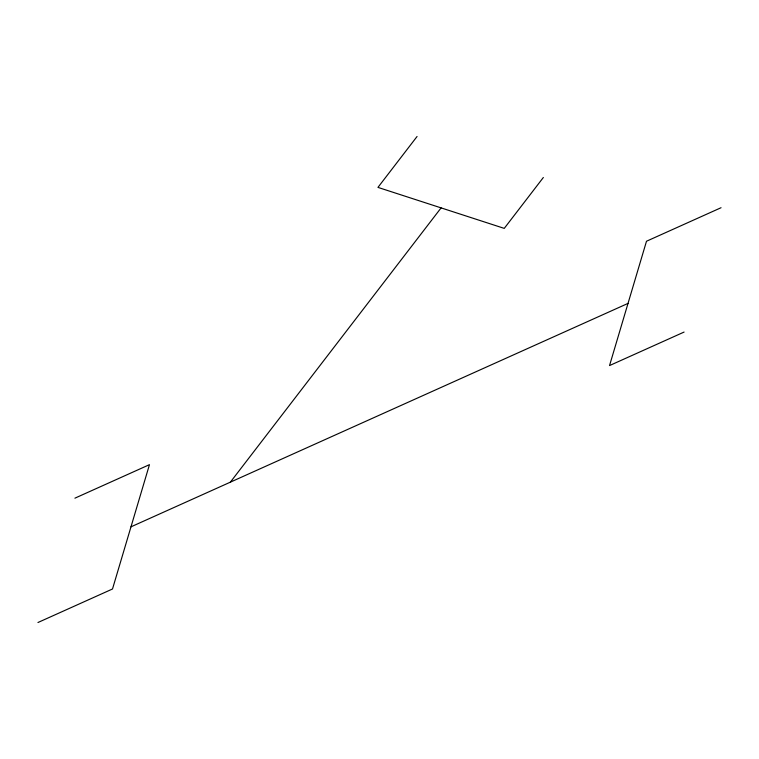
<?xml version="1.0" encoding="UTF-8"?>
<svg xmlns="http://www.w3.org/2000/svg" width="759" height="759" viewBox="0 0 759 759"><rect width="100%" height="100%" fill="white"/><g stroke="black" fill="none" stroke-linecap="round" stroke-linejoin="round"><path stroke-width="1.14" d="M417.061 136.487L377.954 187.388L504.251 228.383L543.349 177.492M230.385 482.145L441.102 207.881M74.913 498.17L149.466 464.66L112.503 588.993L37.95 622.513M721.05 207.719L646.497 241.239L609.534 365.572L684.087 332.062M130.984 526.831L628.016 303.401"/></g></svg>
